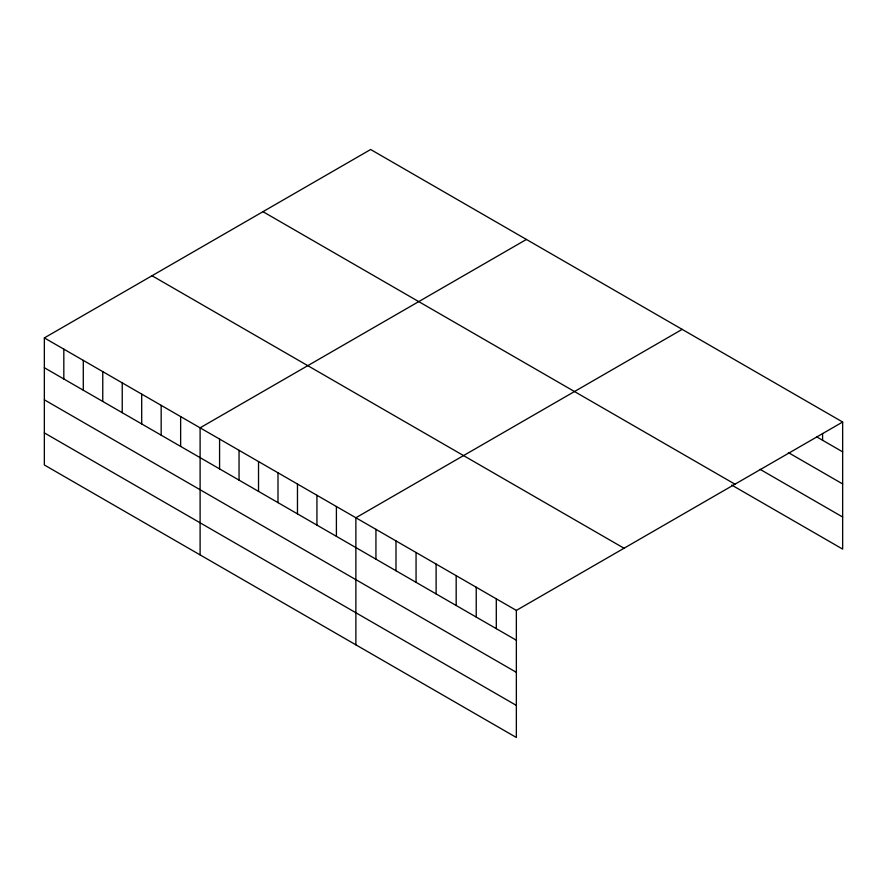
<?xml version="1.0" encoding="UTF-8"?>
<svg xmlns="http://www.w3.org/2000/svg" width="887" height="887" viewBox="0 0 887 887"><rect width="100%" height="100%" fill="white"/><g stroke="black" fill="none" stroke-linecap="round" stroke-linejoin="round"><path stroke-width="1.33" d="M44.35 337.903L516.356 610.411L516.356 737.485L44.35 464.976L44.35 337.903L370.644 149.515L842.65 422.024L842.65 549.097L731.731 485.067M526.412 239.446L200.107 427.822L200.107 554.907M682.17 329.365L355.875 517.753L355.875 644.838M516.356 610.411L842.65 422.024M816.694 436.859L842.65 451.849M788.366 452.603L842.65 483.947M760.048 469.323L842.65 517.01M262.973 211.683L734.968 484.191M152.032 275.735L624.027 548.244M44.35 367.728L516.356 640.237M44.35 399.815L516.356 672.324M44.35 432.889L516.356 705.398M822.593 433.488L822.593 440.274M496.299 598.825L496.299 628.65M476.23 587.238L476.23 617.075M456.173 575.663L456.173 605.488M436.116 564.077L436.116 593.913M416.058 552.501L416.058 582.327M395.99 540.915L395.99 570.74M375.933 529.339L375.933 559.165M336.406 506.51L336.406 536.336M316.936 495.268L316.936 525.104M297.467 484.036L297.467 513.861M277.997 472.793L277.997 502.619M258.527 461.55L258.527 491.376M239.046 450.308L239.046 480.133M219.577 439.065L219.577 468.89M180.638 416.58L180.638 446.416M161.168 405.348L161.168 435.173M141.698 394.105L141.698 423.931M122.229 382.862L122.229 412.688M102.759 371.62L102.759 401.445M83.289 360.377L83.289 390.202M63.82 349.134L63.82 378.971"/></g></svg>
